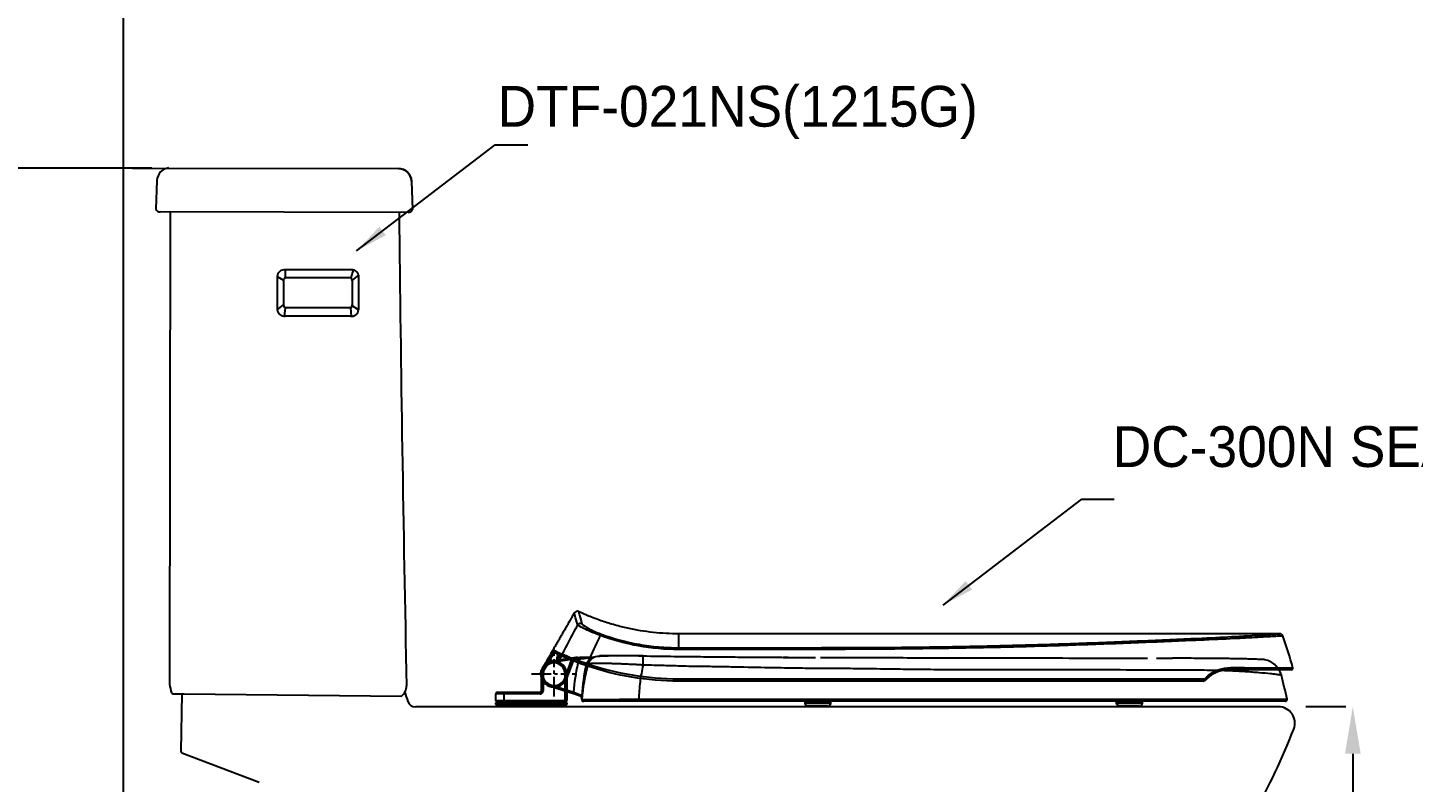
# Model space of a CAD drawing. Extents: x 66724 to 69149, y 58034 to 61465.
# Drawn here: x 67221 to 68071, y 59298 to 59760 of the extents above; entities that cross this region are included whole.
import ezdxf

# ---------------------------------------------------------------- set-up
doc = ezdxf.new("R2010")
doc.units = 0
doc.header["$MEASUREMENT"] = 0
doc.linetypes.add('BORDER', pattern=[18, 5, -2, 5, -2, 2, -2])
doc.layers.get('0').update_dxf_attribs({"linetype": 'CONTINUOUS'})
doc.layers.get('Defpoints').update_dxf_attribs({"linetype": 'CONTINUOUS'})
for name, color, linetype in [('1', 2, 'CONTINUOUS'), ('Dim', 4, 'CONTINUOUS'), ('FAUCET', 4, 'CONTINUOUS'), ('MAIN', 7, 'CONTINUOUS')]:
    doc.layers.add(name, color=color, linetype=linetype)
doc.layers.add('AM_6', color=2, linetype='CONTINUOUS', lineweight=30)
doc.styles.add('h', font='', dxfattribs={"height": 30})
doc.styles.get("Standard").update_dxf_attribs({"font": 'txt.shx', "bigfont": 'ghs.shx'})
doc.styles.get('h').set_extended_font_data('Haansoft Batang')
doc.dimstyles.new('SERIM', dxfattribs={"dimscale": 10, "dimtxt": 3, "dimasz": 2, "dimexe": 1, "dimexo": 1.5, "dimgap": 1, "dimtad": 1, "dimtoh": 1, "dimdec": 0, "dimdsep": 46, "dimtxsty": 'h', "dimcen": -0.3, "dimclrt": 2, "dimadec": 0, "dimazin": 0, "dimtfac": 1, "dimtdec": 0, "dimtmove": 1, "dimatfit": 3, "dimfxl": 0, "dimtolj": 1, "dimtzin": 0, "dimarcsym": 0})
doc.dimstyles.get("Standard").update_dxf_attribs({"dimtxt": 0.18, "dimasz": 0.18, "dimexe": 0.18, "dimexo": 0.0625, "dimgap": 0.09, "dimtad": 0, "dimtih": 1, "dimtoh": 1, "dimdec": 4, "dimzin": 0, "dimdsep": 46, "dimtxsty": 'Standard', "dimcen": 0.09, "dimadec": 0, "dimazin": 0, "dimtfac": 1, "dimtdec": 4, "dimtofl": 0, "dimtmove": 0, "dimatfit": 0, "dimfxl": 0, "dimtolj": 1, "dimtzin": 0, "dimarcsym": 0})

# ---------------------------------------------------------------- blocks, each defined once
blk = doc.blocks.new('*D8')
at = {"layer": 'Defpoints', "color": 0}
for p in [(68039.33, 59344.4), (68033.55, 58964.37), (68039.33, 58964.37)]:
    blk.add_point(p, dxfattribs=at)
at = {"layer": 'Dim', "color": 0, "lineweight": -2}
for p, q in [((68029.33, 59344.4), (68004.75, 59344.4)), ((68033.55, 59315.6), (68033.55, 59178.38)), ((68033.55, 58993.17), (68033.55, 59130.38)), ((68029.33, 58964.37), (68004.75, 58964.37))]:
    blk.add_line(p, q, dxfattribs=at)
at = {"layer": 'Dim', "color": 0}
for points in [[(68028.75, 59315.6), (68038.35, 59315.6), (68033.55, 59344.4)], [(68028.75, 58993.17), (68038.35, 58993.17), (68033.55, 58964.37)]]:
    blk.add_solid(points, dxfattribs=at)
at = {"layer": 'Dim', "color": 0, "insert": (68033.55, 59154.38), "char_height": 28.8, "attachment_point": 5}
blk.add_mtext('\\A1;380', dxfattribs=at)
blk = doc.blocks.new('*D11')
at = {"layer": 'Defpoints', "color": 0}
for p in [(67172.26, 59674.43), (67307.13, 59674.43), (67289.6, 58964.37)]:
    blk.add_point(p, dxfattribs=at)
at = {"layer": 'Dim', "color": 0, "lineweight": -2}
for p, q in [((67297.13, 59674.43), (67143.46, 59674.43)), ((67172.26, 59645.63), (67172.26, 59343.4)), ((67172.26, 58993.17), (67172.26, 59295.4)), ((67279.6, 58964.37), (67143.46, 58964.37))]:
    blk.add_line(p, q, dxfattribs=at)
at = {"layer": 'Dim', "color": 0}
for points in [[(67167.46, 59645.63), (67177.06, 59645.63), (67172.26, 59674.43)], [(67167.46, 58993.17), (67177.06, 58993.17), (67172.26, 58964.37)]]:
    blk.add_solid(points, dxfattribs=at)
at = {"layer": 'Dim', "color": 0, "insert": (67172.26, 59319.4), "char_height": 28.8, "attachment_point": 5}
blk.add_mtext('\\A1;710', dxfattribs=at)

msp = doc.modelspace()

# ---------------------------------------------------------------- linework, layer by layer
for p, q in [((67373.98, 59608), (67377.96, 59605.83)), ((67378.98, 59612.09), (67378.98, 59607.22)), ((67420.6, 59612.1), (67419.1, 59607.22)), ((67423.99, 59608.88), (67420.1, 59605.69)), ((67373.98, 59587.62), (67377.95, 59590.73)), ((67378.47, 59583.67), (67379.1, 59588.83)), ((67419.61, 59583.65), (67419.1, 59588.83)), ((67423.99, 59587.54), (67420.1, 59590.03))]:
    msp.add_line(p, q)
for centre, radius, start, end in [((67379.39, 59605.82), 1.43, 101.78582, 186.20456), ((67418.17, 59605.52), 1.94, 354.95476, 61.29037), ((67380.1, 59590.73), 2.16, 172.07357, 242.28315), ((67418.54, 59590.31), 1.58, 290.63274, 10.2856)]:
    msp.add_arc(centre, radius, start, end)
at = {"layer": '1', "color": 7}
for p, q in [((67542.63, 59372.48), (67557.06, 59374.68)), ((67548.3, 59375.6), (67545.79, 59371.25)), ((67547.1, 59375.51), (67547.22, 59375.72)), ((67559.58, 59374.62), (67559.56, 59373.62)), ((67536.11, 59366.17), (67540.53, 59373.82)), ((67536.98, 59365.67), (67536.11, 59366.17)), ((67541.4, 59373.32), (67536.98, 59365.67)), ((67541.4, 59373.32), (67540.53, 59373.82)), ((67542.63, 59372.48), (67542.78, 59371.49)), ((67557.12, 59373.68), (67542.78, 59371.49)), ((67550.57, 59362.03), (67554.53, 59372.93)), ((67555.46, 59372.55), (67551.5, 59361.69)), ((67535.71, 59364.78), (67536.71, 59364.74)), ((67536.1, 59354.22), (67536.1, 59364.47)), ((67536.1, 59364.47), (67537.1, 59364.47)), ((67537.1, 59364.47), (67537.1, 59354.22)), ((67541.42, 59356.74), (67541.72, 59357.7)), ((67541.72, 59357.7), (67555.97, 59353.22)), ((67551.5, 59361.69), (67550.57, 59362.03)), ((67551.6, 59364.47), (67550.6, 59364.47)), ((67550.6, 59348.22), (67550.6, 59364.47)), ((67551.6, 59364.47), (67551.6, 59348.22)), ((67508.1, 59348.22), (67508.1, 59352.22)), ((67513.1, 59352.22), (67508.1, 59352.22)), ((67509.1, 59353.22), (67513.1, 59353.22)), ((67513.1, 59353.22), (67513.1, 59352.22)), ((67513.1, 59353.22), (67535.1, 59353.22)), ((67535.1, 59352.22), (67513.1, 59352.22)), ((67513.1, 59352.22), (67513.1, 59348.22)), ((67535.1, 59353.22), (67535.1, 59352.22)), ((67536.1, 59354.22), (67537.1, 59354.22)), ((67555.67, 59352.26), (67541.42, 59356.74)), ((67555.67, 59352.26), (67555.97, 59353.22)), ((67508.1, 59348.22), (67513.1, 59348.22)), ((67508.1, 59345.92), (67508.1, 59346.72)), ((67508.1, 59346.72), (67513.1, 59346.72)), ((67508.1, 59345.92), (67513.1, 59345.92)), ((67508.6, 59347.22), (67513.1, 59347.22)), ((67508.6, 59345.42), (67513.1, 59345.42)), ((67513.1, 59348.22), (67550.6, 59348.22)), ((67513.1, 59347.22), (67513.1, 59348.22)), ((67513.1, 59347.22), (67550.6, 59347.22)), ((67513.1, 59347.22), (67513.1, 59346.72)), ((67513.1, 59345.92), (67513.1, 59346.72)), ((67550.6, 59346.72), (67513.1, 59346.72)), ((67513.1, 59345.42), (67513.1, 59345.92)), ((67513.1, 59345.92), (67550.6, 59345.92)), ((67551.1, 59345.42), (67513.1, 59345.42)), ((67531.35, 59345.42), (67530.85, 59345.42)), ((67550.6, 59348.22), (67551.6, 59348.22)), ((67550.6, 59347.22), (67550.6, 59348.22)), ((67550.6, 59347.22), (67550.6, 59346.72)), ((67550.6, 59347.22), (67551.1, 59347.22)), ((67550.6, 59345.92), (67550.6, 59346.72)), ((67551.6, 59346.72), (67550.6, 59346.72)), ((67550.6, 59345.42), (67550.6, 59345.92)), ((67550.6, 59345.92), (67551.6, 59345.92)), ((67551.6, 59346.72), (67551.6, 59345.92)), ((67595.77, 59348.93), (67595.77, 59347.73))]:
    msp.add_line(p, q, dxfattribs=at)
at = {"layer": '1', "color": 1, "linetype": 'BORDER'}
for p, q in [((67543.85, 59350.61), (67543.85, 59378.34)), ((67543.85, 59350.61), (67543.85, 59378.34)), ((67543.85, 59350.61), (67543.85, 59378.34)), ((67529.99, 59364.47), (67557.72, 59364.47)), ((67529.99, 59364.47), (67557.72, 59364.47)), ((67529.99, 59364.47), (67557.72, 59364.47))]:
    msp.add_line(p, q, dxfattribs=at)
at = {"layer": '1', "color": 7}
for centre, radius, start, end in [((67557.97, 59400.86), 2, 65.00848, 149.99122), ((67988.79, 59387.08), 2, 19.48305, 90.00007), ((67543.85, 59364.47), 8.1, 98.66682, 252.54816), ((67543.85, 59364.47), 7.75, 0, 180), ((67543.85, 59364.47), 7.1, 98.66682, 252.54816), ((67543.85, 59364.47), 6.75, 0, 180), ((67620.21, 59534.53), 179.44, 243.94749, 245.49801), ((67995.82, 59368), 1, 270, 15.33094), ((67543.85, 59364.47), 8.14, 177.86097, 340), ((67543.85, 59364.47), 7.14, 177.86097, 340), ((67509.1, 59352.22), 1, 90, 180), ((67535.1, 59354.22), 1, 270, 0), ((67535.1, 59354.22), 2, 270, 0), ((67509.1, 59348.22), 1, 180, 270), ((67508.6, 59346.72), 0.5, 90, 180), ((67508.6, 59345.92), 0.5, 180, 270), ((67550.6, 59348.22), 1, 270, 0), ((67551.1, 59346.72), 0.5, 0, 90), ((67551.1, 59345.92), 0.5, 270, 0), ((67561.77, 59348.73), 1, 179.40839, 270), ((67992.24, 59348.73), 1, 270, 12.43331)]:
    msp.add_arc(centre, radius, start, end, dxfattribs=at)
for points, degree in [([(67556.24, 59401.86), (67546.26, 59384.58), (67536.28, 59367.3)], 2), ([(67558.28, 59394.38), (67556.92, 59399.36), (67556.24, 59401.84), (67556.24, 59401.84)], 3), ([(67558.81, 59402.66), (67558.81, 59402.66), (67559.48, 59400.17), (67560.82, 59395.2)], 3), ([(67548.83, 59376.57), (67551.71, 59381.95), (67554.5, 59387.2), (67557.2, 59392.33)], 3), ([(67557.2, 59392.33), (67557.56, 59393.01), (67557.92, 59393.7), (67558.28, 59394.38)], 3), ([(67570.73, 59385.03), (67568.53, 59380.4), (67566.27, 59375.67), (67563.97, 59370.88)], 3), ([(67572.15, 59388.01), (67571.68, 59387.02), (67571.2, 59386.03), (67570.73, 59385.03)], 3), ([(67988.79, 59389.08), (67804.5, 59389.08), (67620.21, 59389.08)], 2), ([(67620.21, 59380.5), (67620.21, 59386.22), (67620.21, 59389.08), (67620.21, 59389.08)], 3), ([(67996.78, 59368.27), (67994.98, 59374.83), (67992.95, 59381.34), (67990.68, 59387.75)], 3), ([(67543.58, 59378.9), (67543.62, 59378.95), (67543.64, 59378.98), (67543.65, 59378.98)], 3), ([(67543.65, 59378.98), (67544.43, 59378.6), (67546.14, 59377.77), (67548.83, 59376.57)], 3), ([(67549.29, 59375.16), (67546.58, 59376.36), (67544.86, 59377.2), (67544.08, 59377.58)], 3), ([(67545.91, 59375.33), (67546.35, 59376.01), (67546.6, 59376.38), (67546.63, 59376.37)], 3), ([(67546.63, 59376.37), (67546.83, 59376.27), (67547.1, 59376.15), (67547.42, 59376)], 3), ([(67568.16, 59374.61), (67567.55, 59374.31), (67566.94, 59374.01)], 2), ([(67620.22, 59379.44), (67620.22, 59380.03), (67620.22, 59380.44), (67620.21, 59380.5)], 3), ([(67684.38, 59374.57), (67685.38, 59374.57), (67686.38, 59374.57), (67687.37, 59374.56)], 3), ([(67687.37, 59374.56), (67686.38, 59374.57), (67685.38, 59374.57), (67684.38, 59374.57)], 3), ([(67713.52, 59380.58), (67736.68, 59380.6), (67759.8, 59380.79), (67782.66, 59381.13)], 3), ([(67782.93, 59380.1), (67760, 59379.76), (67736.75, 59379.56), (67713.53, 59379.53)], 3), ([(67535.71, 59364.78), (67535.75, 59365.72), (67535.98, 59366.57), (67535.98, 59366.57)], 3), ([(67551.84, 59374.05), (67551.85, 59374.04), (67551.86, 59374.04), (67551.87, 59374.03)], 3), ([(67551.87, 59374.03), (67551.98, 59373.99), (67552.29, 59373.85), (67552.79, 59373.64)], 3), ([(67555.97, 59353.22), (67556.35, 59359.23), (67557.23, 59365.2), (67558.6, 59371.06)], 3), ([(67559.56, 59373.62), (67558.74, 59373.64), (67557.93, 59373.66), (67557.12, 59373.68)], 3), ([(67558.6, 59371.06), (67558.81, 59371.96), (67559.13, 59372.81), (67559.56, 59373.62)], 3), ([(67563.47, 59369.92), (67562.05, 59363.84), (67561.18, 59357.64), (67560.88, 59351.41)], 3), ([(67561.02, 59348.8), (67561.54, 59356.17), (67562.83, 59363.43), (67564.85, 59370.47)], 3), ([(67563.74, 59369.48), (67563.87, 59369.44), (67564, 59369.39), (67564.13, 59369.35)], 3), ([(67707.12, 59374.56), (67709.57, 59374.56), (67712.02, 59374.55), (67714.46, 59374.54)], 3), ([(67914.84, 59374.1), (67916.63, 59374.09), (67918.41, 59374.09), (67920.18, 59374.09)], 3), ([(67920.18, 59374.09), (67921.16, 59374.08), (67922.13, 59374.08), (67923.08, 59374.08)], 3), ([(67926.25, 59366.77), (67924.39, 59366.78), (67922.51, 59366.79), (67920.62, 59366.79)], 3), ([(67938.87, 59366.72), (67934.77, 59366.74), (67930.56, 59366.76), (67926.25, 59366.77)], 3), ([(67945.16, 59363.63), (67949.08, 59366.8), (67953.76, 59368.34), (67958.47, 59368.33)], 3), ([(67987.1, 59368.74), (67986.6, 59369.34), (67986.02, 59369.91), (67985.4, 59370.42)], 3), ([(67989.73, 59363.68), (67989.38, 59365.02), (67988.79, 59366.38), (67987.93, 59367.64)], 3), ([(67715.37, 59361.46), (67738.9, 59361.47), (67762.42, 59361.47), (67785.66, 59361.47)], 3), ([(67785.52, 59360.09), (67762.32, 59360.09), (67738.86, 59360.09), (67715.37, 59360.09)], 3), ([(67945.17, 59362.54), (67944.49, 59361.98), (67943.83, 59361.38), (67943.21, 59360.72)], 3), ([(67944.98, 59362.38), (67945.06, 59362.44), (67945.13, 59362.51), (67945.2, 59362.57)], 3), ([(67993.22, 59348.95), (67992.13, 59353.88), (67991.02, 59358.8), (67989.73, 59363.68)], 3), ([(67560.12, 59350.87), (67558.99, 59351.22), (67557.35, 59351.74), (67555.67, 59352.26)], 3), ([(67555.97, 59353.22), (67557.37, 59352.71), (67558.74, 59352.2), (67559.66, 59351.86)], 3), ([(67560.82, 59349.88), (67560.83, 59350.32), (67560.53, 59350.74), (67560.12, 59350.87)], 3), ([(67560.26, 59350.82), (67560.53, 59350.67), (67560.69, 59350.38)], 2), ([(67560.75, 59350.21), (67560.73, 59350.3), (67560.69, 59350.38), (67560.64, 59350.45)], 3), ([(67560.8, 59349.89), (67560.8, 59350.06), (67560.76, 59350.23), (67560.69, 59350.38)], 3), ([(67560.77, 59348.74), (67560.77, 59349.01), (67560.78, 59349.29), (67560.78, 59349.56)], 3), ([(67560.84, 59351.03), (67560.81, 59350.27), (67560.79, 59349.51), (67560.79, 59348.75)], 3), ([(67560.8, 59349.89), (67560.8, 59349.89), (67560.8, 59349.9), (67560.8, 59349.89)], 3), ([(67560.85, 59350.64), (67560.84, 59350.39), (67560.83, 59350.13), (67560.82, 59349.88)], 3), ([(67560.82, 59349.88), (67560.82, 59349.88), (67560.82, 59349.88), (67560.82, 59349.88)], 3), ([(67560.88, 59351.41), (67560.87, 59351.15), (67560.86, 59350.9), (67560.85, 59350.64)], 3), ([(67697.75, 59346.66), (67697.75, 59346.99), (67697.75, 59347.33), (67697.75, 59347.66)], 3), ([(67713.56, 59346.66), (67713.56, 59347.16), (67713.56, 59347.66)], 2), ([(67716.26, 59348.93), (67739.51, 59348.93), (67762.75, 59348.93), (67785.71, 59348.94)], 3), ([(67785.55, 59347.73), (67762.64, 59347.73), (67739.46, 59347.73), (67716.26, 59347.73)], 3), ([(67888.73, 59346.66), (67888.73, 59346.99), (67888.73, 59347.33), (67888.73, 59347.66)], 3), ([(67904.54, 59346.66), (67904.54, 59347.16), (67904.54, 59347.66)], 2)]:
    msp.add_open_spline(points, degree=degree, dxfattribs=at)
for points, knots in [([(67620.21, 59389.08), (67617.62, 59389.08), (67612.43, 59389.22), (67604.62, 59389.85), (67596.78, 59390.91), (67588.95, 59392.41), (67581.16, 59394.35), (67573.46, 59396.72), (67565.99, 59399.49), (67561.15, 59401.59), (67558.82, 59402.69)], [0, 0, 0, 0, 0.122297, 0.245928, 0.370731, 0.496537, 0.623166, 0.750433, 0.878145, 1, 1, 1, 1]), ([(67572.15, 59388.01), (67567.97, 59389.55), (67564.42, 59391.13), (67559.73, 59393.42), (67558.5, 59394.15), (67558.28, 59394.38)], [0, 0, 0, 0, 0.5, 0.5, 1, 1, 1, 1]), ([(67560.82, 59395.2), (67560.93, 59394.82), (67561.89, 59394.04), (67565.86, 59391.77), (67568.99, 59390.27), (67572.79, 59388.88)], [0, 0, 0, 0, 0.5, 0.5, 1, 1, 1, 1]), ([(67620.22, 59379.44), (67611.92, 59379.43), (67603.65, 59380.18), (67587.61, 59383.06), (67579.78, 59385.2), (67572.15, 59388.01)], [0, 0, 0, 0, 0.5, 0.5, 1, 1, 1, 1]), ([(67572.79, 59388.88), (67580.33, 59386.13), (67588.05, 59384.04), (67599.92, 59381.93), (67603.92, 59381.4), (67612.02, 59380.68), (67616.18, 59380.5), (67620.21, 59380.5)], [0, 0, 0, 0, 0.5, 0.5, 0.75, 0.75, 1, 1, 1, 1]), ([(67782.66, 59381.13), (67797, 59381.35), (67811.1, 59381.64), (67838.81, 59382.37), (67852.37, 59382.8), (67878.62, 59383.74), (67891.37, 59384.25), (67915.67, 59385.28), (67927.27, 59385.79), (67938.32, 59386.29)], [0, 0, 0, 0, 0.25, 0.25, 0.5, 0.5, 0.75, 0.75, 1, 1, 1, 1]), ([(67939.48, 59385.13), (67933.95, 59384.9), (67928.22, 59384.65), (67916.54, 59384.16), (67910.57, 59383.91), (67892.23, 59383.17), (67879.41, 59382.67), (67853.01, 59381.76), (67839.38, 59381.33), (67811.52, 59380.61), (67797.35, 59380.31), (67782.93, 59380.1)], [0, 0, 0, 0, 0.125, 0.125, 0.25, 0.25, 0.5, 0.5, 0.75, 0.75, 1, 1, 1, 1]), ([(67938.32, 59386.29), (67946.12, 59386.64), (67953.1, 59386.99), (67962.38, 59387.49), (67965.28, 59387.65), (67970.64, 59387.96), (67973.1, 59388.1), (67979.67, 59388.5), (67983.03, 59388.71), (67986.47, 59388.93), (67987.34, 59388.99), (67988.5, 59389.07), (67988.79, 59389.08), (67988.79, 59389.08)], [0, 0, 0, 0, 0.25, 0.25, 0.375, 0.375, 0.5, 0.5, 0.75, 0.75, 0.875, 0.875, 1, 1, 1, 1]), ([(67990.68, 59387.75), (67990.68, 59387.75), (67990.38, 59387.73), (67989.2, 59387.66), (67988.32, 59387.61), (67984.83, 59387.41), (67981.42, 59387.21), (67974.75, 59386.85), (67972.26, 59386.71), (67966.81, 59386.42), (67963.88, 59386.27), (67954.46, 59385.8), (67947.35, 59385.47), (67939.48, 59385.13)], [0, 0, 0, 0, 0.125, 0.125, 0.25, 0.25, 0.5, 0.5, 0.625, 0.625, 0.75, 0.75, 1, 1, 1, 1]), ([(67540.53, 59373.82), (67541.33, 59375.2), (67542.11, 59376.54), (67543.13, 59378.22), (67543.44, 59378.71), (67543.58, 59378.9)], [0, 0, 0, 0, 0.56676, 0.56676, 1, 1, 1, 1]), ([(67544.08, 59377.58), (67544.05, 59377.59), (67543.74, 59377.14), (67542.75, 59375.57), (67542.08, 59374.46), (67541.4, 59373.32)], [0, 0, 0, 0, 0.5, 0.5, 1, 1, 1, 1]), ([(67545.79, 59371.25), (67545.72, 59372.01), (67545.64, 59372.77), (67545.6, 59374.21), (67545.63, 59374.89), (67545.91, 59375.33)], [0, 0, 0, 0, 0.5, 0.5, 1, 1, 1, 1]), ([(67547.1, 59375.51), (67546.98, 59375.31), (67546.88, 59375.09), (67546.63, 59374.46), (67546.5, 59374.04), (67546.2, 59372.99), (67546.05, 59372.35), (67545.86, 59371.56), (67545.83, 59371.41), (67545.79, 59371.26), (67545.79, 59371.25), (67545.79, 59371.25)], [0, 0, 0, 0, 0.173372, 0.173372, 0.471385, 0.471385, 0.89831, 0.89831, 0.996626, 0.996626, 1, 1, 1, 1]), ([(67547.16, 59375.62), (67547.21, 59375.69), (67547.3, 59375.83), (67547.37, 59375.96), (67547.41, 59376.02)], [0, 0, 0, 0, 0.469631, 1, 1, 1, 1]), ([(67548.83, 59376.57), (67549.17, 59376.51), (67550.69, 59375.9), (67555.97, 59373.8), (67559.77, 59372.34), (67563.97, 59370.88)], [0, 0, 0, 0, 0.5, 0.5, 1, 1, 1, 1]), ([(67563.64, 59369.52), (67559.62, 59370.89), (67556, 59372.31), (67550.99, 59374.39), (67549.57, 59375.03), (67549.29, 59375.16)], [0, 0, 0, 0, 0.5, 0.5, 1, 1, 1, 1]), ([(67557.12, 59373.68), (67557.12, 59373.68), (67557.12, 59373.69), (67557.12, 59373.76), (67557.11, 59373.83), (67557.1, 59374.01), (67557.09, 59374.12), (67557.08, 59374.31), (67557.08, 59374.39), (67557.07, 59374.53), (67557.06, 59374.59), (67557.06, 59374.66), (67557.06, 59374.68), (67557.06, 59374.68)], [0, 0, 0, 0, 0.009719, 0.009719, 0.142864, 0.142864, 0.357904, 0.357904, 0.572168, 0.572168, 0.786073, 0.786073, 1, 1, 1, 1]), ([(67557.06, 59374.68), (67557.72, 59374.66), (67558.39, 59374.65), (67559.23, 59374.63), (67559.4, 59374.63), (67559.58, 59374.62)], [0, 0, 0, 0, 0.793321, 0.793321, 1, 1, 1, 1]), ([(67567.98, 59374.48), (67567.76, 59374.48), (67567.53, 59374.48), (67566.6, 59374.49), (67565.86, 59374.5), (67563.46, 59374.54), (67561.58, 59374.58), (67559.58, 59374.62)], [0, 0, 0, 0, 0.098353, 0.098353, 0.398902, 0.398902, 1, 1, 1, 1]), ([(67559.58, 59374.62), (67561.58, 59374.58), (67563.46, 59374.54), (67565.86, 59374.5), (67566.6, 59374.49), (67567.53, 59374.48), (67567.76, 59374.48), (67567.98, 59374.48)], [0, 0, 0, 0, 0.601098, 0.601098, 0.901647, 0.901647, 1, 1, 1, 1]), ([(67598.53, 59375.42), (67596.51, 59375.45), (67592.63, 59375.5), (67587.01, 59375.53), (67581.95, 59375.53), (67577.56, 59375.49), (67573.94, 59375.39), (67571.14, 59375.23), (67569.18, 59374.99), (67568.41, 59374.75), (67568.16, 59374.61)], [0, 0, 0, 0, 0.134719, 0.265473, 0.393784, 0.518942, 0.64233, 0.763138, 0.882596, 1, 1, 1, 1]), ([(67598.53, 59375.5), (67597.66, 59375.52), (67595.94, 59375.54), (67593.39, 59375.57), (67590.89, 59375.59), (67587.65, 59375.62), (67583.8, 59375.64), (67579.73, 59375.65), (67576.32, 59375.64), (67573.78, 59375.61), (67572.08, 59375.56), (67571.79, 59375.51), (67571.65, 59375.49)], [0, 0, 0, 0, 0.063084, 0.125388, 0.187282, 0.249145, 0.373717, 0.498081, 0.622847, 0.748204, 0.873956, 1, 1, 1, 1]), ([(67598.53, 59375.5), (67601.5, 59375.46), (67607.06, 59375.39), (67615.5, 59375.28), (67623.63, 59375.18), (67629.19, 59375.12), (67631.85, 59375.09)], [0, 0, 0, 0, 0.267477, 0.500007, 0.760064, 1, 1, 1, 1]), ([(67620.21, 59380.5), (67635.77, 59380.52), (67651.32, 59380.53), (67682.42, 59380.55), (67697.97, 59380.57), (67713.52, 59380.58)], [0, 0, 0, 0, 0.5, 0.5, 1, 1, 1, 1]), ([(67713.53, 59379.53), (67697.98, 59379.51), (67682.42, 59379.5), (67651.32, 59379.47), (67635.77, 59379.46), (67620.22, 59379.44)], [0, 0, 0, 0, 0.5, 0.5, 1, 1, 1, 1]), ([(67631.85, 59375.09), (67636.63, 59375.04), (67645.99, 59374.94), (67659.76, 59374.82), (67675.64, 59374.7), (67690.37, 59374.62), (67700.69, 59374.58), (67704.13, 59374.57)], [0, 0, 0, 0, 0.198329, 0.388612, 0.571475, 0.857209, 1, 1, 1, 1]), ([(67535.71, 59364.78), (67535.73, 59365.11), (67535.8, 59365.45), (67535.92, 59365.76), (67535.97, 59365.9), (67536.04, 59366.04), (67536.11, 59366.17)], [0, 0, 0, 0, 0.695533, 0.695533, 0.695533, 1, 1, 1, 1]), ([(67536.29, 59367.3), (67536.25, 59367.24), (67536.18, 59367.11), (67536.09, 59366.91), (67536.04, 59366.77), (67536.02, 59366.7), (67536.02, 59366.7)], [0, 0, 0, 0, 0.288268, 0.680678, 0.983774, 1, 1, 1, 1]), ([(67536.28, 59367.3), (67536.28, 59367.3), (67536.28, 59367.3), (67536.28, 59367.3), (67536.27, 59367.25), (67536.23, 59367.1), (67536.22, 59367.01), (67536.16, 59366.71), (67536.12, 59366.45), (67536.11, 59366.17)], [0, 0, 0, 0, 0.000399, 0.000399, 0.298262, 0.298262, 0.528278, 0.528278, 1, 1, 1, 1]), ([(67563.47, 59369.92), (67563.46, 59369.92), (67562.93, 59370.05), (67561.13, 59370.47), (67559.87, 59370.76), (67558.6, 59371.06)], [0, 0, 0, 0, 0.5, 0.5, 1, 1, 1, 1]), ([(67567.72, 59374.42), (67567.51, 59374.4), (67567.3, 59374.39), (67566.34, 59374.3), (67565.58, 59374.21), (67563.2, 59373.91), (67561.44, 59373.72), (67559.56, 59373.62)], [0, 0, 0, 0, 0.085207, 0.085207, 0.390138, 0.390138, 1, 1, 1, 1]), ([(67567.01, 59374.04), (67566.5, 59373.83), (67566.03, 59373.56), (67564.53, 59372.4), (67563.78, 59371.23), (67563.47, 59369.92)], [0, 0, 0, 0, 0.28878, 0.28878, 1, 1, 1, 1]), ([(67564.24, 59370.25), (67564.12, 59370.16), (67563.88, 59369.98), (67563.63, 59369.89), (67563.53, 59369.91), (67563.47, 59369.92)], [0, 0, 0, 0, 0.316728, 0.650001, 1, 1, 1, 1]), ([(67620.21, 59360.09), (67610.47, 59360.09), (67600.89, 59360.9), (67582.04, 59364.05), (67572.76, 59366.39), (67563.64, 59369.52)], [0, 0, 0, 0, 0.5, 0.5, 1, 1, 1, 1]), ([(67563.97, 59370.88), (67573.03, 59367.75), (67582.25, 59365.41), (67601, 59362.27), (67610.53, 59361.46), (67620.21, 59361.46)], [0, 0, 0, 0, 0.5, 0.5, 1, 1, 1, 1]), ([(67564.85, 59370.47), (67564.79, 59370.43), (67564.67, 59370.36), (67564.51, 59370.35), (67564.37, 59370.33), (67564.27, 59370.27), (67564.24, 59370.25)], [0, 0, 0, 0, 0.221728, 0.500088, 0.828974, 1, 1, 1, 1]), ([(67598.43, 59369.9), (67597.42, 59369.96), (67595.37, 59370.08), (67592.31, 59370.24), (67589.23, 59370.39), (67586.18, 59370.52), (67583.18, 59370.64), (67580.28, 59370.74), (67577.52, 59370.82), (67574.92, 59370.88), (67572.54, 59370.91), (67570.4, 59370.92), (67568.56, 59370.9), (67567.05, 59370.84), (67565.9, 59370.76), (67565.11, 59370.64), (67564.94, 59370.52), (67564.85, 59370.47)], [0, 0, 0, 0, 0.058397, 0.118023, 0.178854, 0.240872, 0.304064, 0.368425, 0.43395, 0.500641, 0.568499, 0.637528, 0.707727, 0.779091, 0.851609, 0.925256, 1, 1, 1, 1]), ([(67598.43, 59369.9), (67597.61, 59366.5), (67596.97, 59363.05), (67596.08, 59356.03), (67595.8, 59352.48), (67595.77, 59348.93)], [0, 0, 0, 0, 0.5, 0.5, 1, 1, 1, 1]), ([(67631.77, 59369.04), (67629.42, 59369.08), (67623.86, 59369.17), (67615.03, 59369.46), (67606.26, 59369.74), (67600.71, 59369.85), (67598.43, 59369.9)], [0, 0, 0, 0, 0.211098, 0.500018, 0.794863, 1, 1, 1, 1]), ([(67714.45, 59367.78), (67710.61, 59367.8), (67702.18, 59367.84), (67688.4, 59368.03), (67671.57, 59368.34), (67655.88, 59368.66), (67642.1, 59368.91), (67635.21, 59369), (67631.77, 59369.04)], [0, 0, 0, 0, 0.139089, 0.305769, 0.500007, 0.750024, 0.875, 1, 1, 1, 1]), ([(67783.31, 59367.06), (67780.38, 59367.07), (67773.65, 59367.1), (67762.2, 59367.23), (67747.01, 59367.45), (67730.79, 59367.7), (67719.27, 59367.76), (67714.45, 59367.78)], [0, 0, 0, 0, 0.128527, 0.295249, 0.500166, 0.790438, 1, 1, 1, 1]), ([(67714.46, 59374.54), (67717.29, 59374.54), (67722.93, 59374.53), (67734.2, 59374.5), (67749.1, 59374.47), (67765.91, 59374.43), (67777.06, 59374.41), (67781.8, 59374.4)], [0, 0, 0, 0, 0.125142, 0.250178, 0.500113, 0.787261, 1, 1, 1, 1]), ([(67781.8, 59374.4), (67793.08, 59374.38), (67804.21, 59374.36), (67826.18, 59374.31), (67837.02, 59374.29), (67868.73, 59374.21), (67888.98, 59374.16), (67907.68, 59374.11)], [0, 0, 0, 0, 0.25, 0.25, 0.5, 0.5, 1, 1, 1, 1]), ([(67913.22, 59366.82), (67903.55, 59366.85), (67893.52, 59366.89), (67872.8, 59366.95), (67862.12, 59366.98), (67829.39, 59367.05), (67806.53, 59367.07), (67783.3, 59367.06)], [0, 0, 0, 0, 0.25, 0.25, 0.5, 0.5, 1, 1, 1, 1]), ([(67913.18, 59374.11), (67913.18, 59374.11), (67913.18, 59374.11), (67914.12, 59374.11), (67915.05, 59374.11), (67916.71, 59374.1), (67917.44, 59374.1), (67918.89, 59374.1), (67919.62, 59374.1), (67920.34, 59374.1), (67920.34, 59374.1), (67920.34, 59374.1)], [0, 0, 0, 0, 0.000007, 0.000007, 0.389045, 0.389045, 0.694529, 0.694529, 0.999993, 0.999993, 1, 1, 1, 1]), ([(67920.62, 59366.79), (67919.87, 59366.8), (67919.12, 59366.8), (67917.62, 59366.8), (67916.87, 59366.81), (67915.16, 59366.81), (67914.19, 59366.82), (67913.22, 59366.82)], [0, 0, 0, 0, 0.305481, 0.305481, 0.610959, 0.610959, 1, 1, 1, 1]), ([(67932.67, 59374.05), (67931.55, 59374.05), (67929.36, 59374.06), (67926.18, 59374.07), (67924.11, 59374.08), (67923.1, 59374.08), (67923.07, 59374.08)], [0, 0, 0, 0, 0.358128, 0.690293, 0.991787, 1, 1, 1, 1]), ([(67978.43, 59373.3), (67978.37, 59373.31), (67978.17, 59373.32), (67977.56, 59373.35), (67976.39, 59373.39), (67974.65, 59373.46), (67972.31, 59373.53), (67969.43, 59373.61), (67966.06, 59373.69), (67962.18, 59373.77), (67957.69, 59373.84), (67952.51, 59373.91), (67946.59, 59373.97), (67939.96, 59374.02), (67935.12, 59374.04), (67932.6, 59374.05)], [0, 0, 0, 0, 0.040411, 0.108997, 0.185067, 0.265611, 0.347355, 0.427603, 0.50478, 0.581636, 0.660818, 0.74252, 0.826769, 0.912996, 1, 1, 1, 1]), ([(67989.73, 59363.68), (67989.71, 59363.69), (67989.66, 59363.7), (67989.26, 59363.76), (67988.59, 59363.85), (67987.61, 59363.98), (67985.93, 59364.2), (67982.61, 59364.61), (67976.58, 59365.21), (67968.6, 59365.8), (67960.6, 59366.25), (67953.34, 59366.51), (67946.24, 59366.68), (67941.27, 59366.71), (67938.87, 59366.72)], [0, 0, 0, 0, 0.047211, 0.095927, 0.146139, 0.197831, 0.250979, 0.350908, 0.50117, 0.646345, 0.750258, 0.8387, 0.921965, 1, 1, 1, 1]), ([(67957.77, 59367), (67955.54, 59367), (67953.32, 59366.63), (67949.08, 59365.16), (67947.06, 59364.06), (67945.17, 59362.54)], [0, 0, 0, 0, 0.5, 0.5, 1, 1, 1, 1]), ([(67995.82, 59367), (67995.82, 59367), (67994.96, 59367), (67991.66, 59367), (67989.2, 59367), (67982.67, 59367), (67978.63, 59367), (67969.23, 59367), (67963.85, 59367), (67957.77, 59367)], [0, 0, 0, 0, 0.25, 0.25, 0.5, 0.5, 0.75, 0.75, 1, 1, 1, 1]), ([(67958.47, 59368.33), (67964.59, 59368.32), (67970.01, 59368.32), (67979.47, 59368.3), (67983.55, 59368.29), (67990.12, 59368.28), (67992.59, 59368.28), (67995.92, 59368.27), (67996.78, 59368.27), (67996.78, 59368.27)], [0, 0, 0, 0, 0.25, 0.25, 0.5, 0.5, 0.75, 0.75, 1, 1, 1, 1]), ([(67983.15, 59371.9), (67982.02, 59372.49), (67980.8, 59372.9), (67979.14, 59373.22), (67978.7, 59373.28), (67978.26, 59373.32)], [0, 0, 0, 0, 0.731546, 0.731546, 1, 1, 1, 1]), ([(67988.21, 59367.2), (67988.17, 59367.28), (67988, 59367.56), (67987.69, 59367.99), (67987.22, 59368.56), (67986.67, 59369.13), (67986.17, 59369.6), (67985.74, 59369.98), (67985.53, 59370.16), (67985.35, 59370.31), (67985.23, 59370.41), (67985.1, 59370.52), (67984.93, 59370.66), (67984.65, 59370.88), (67984.33, 59371.13), (67983.93, 59371.43), (67983.56, 59371.68), (67983.3, 59371.82), (67983.2, 59371.87)], [0, 0, 0, 0, 0.03113, 0.11787, 0.242645, 0.360953, 0.455417, 0.482106, 0.503951, 0.513552, 0.522771, 0.532182, 0.542417, 0.567486, 0.622482, 0.704248, 0.86265, 1, 1, 1, 1]), ([(67986, 59369.88), (67985.92, 59369.96), (67985.72, 59370.15), (67985.51, 59370.33), (67985.38, 59370.43), (67985.35, 59370.46)], [0, 0, 0, 0, 0.23732, 0.756244, 1, 1, 1, 1]), ([(67536.98, 59365.67), (67536.93, 59365.58), (67536.89, 59365.49), (67536.77, 59365.19), (67536.72, 59364.96), (67536.71, 59364.74)], [0, 0, 0, 0, 0.304457, 0.304457, 1, 1, 1, 1]), ([(67620.21, 59361.46), (67620.88, 59361.46), (67621.54, 59361.46), (67624.88, 59361.46), (67627.54, 59361.46), (67640.88, 59361.46), (67651.54, 59361.46), (67679.93, 59361.46), (67697.65, 59361.46), (67715.37, 59361.46)], [0, 0, 0, 0, 0.021016, 0.021016, 0.105081, 0.105081, 0.441341, 0.441341, 1, 1, 1, 1]), ([(67715.37, 59360.09), (67699.51, 59360.09), (67683.65, 59360.09), (67651.93, 59360.09), (67636.07, 59360.09), (67620.21, 59360.09)], [0, 0, 0, 0, 0.5, 0.5, 1, 1, 1, 1]), ([(67941.76, 59360.09), (67930.64, 59360.09), (67918.96, 59360.09), (67894.49, 59360.09), (67881.67, 59360.09), (67855.34, 59360.09), (67841.74, 59360.09), (67813.97, 59360.09), (67799.86, 59360.09), (67785.52, 59360.09)], [0, 0, 0, 0, 0.25, 0.25, 0.5, 0.5, 0.75, 0.75, 1, 1, 1, 1]), ([(67785.66, 59361.47), (67814.31, 59361.47), (67842.44, 59361.46), (67895.21, 59361.44), (67920.09, 59361.42), (67942.37, 59361.4)], [0, 0, 0, 0, 0.5, 0.5, 1, 1, 1, 1]), ([(67943.21, 59360.72), (67943.04, 59360.54), (67942.84, 59360.39), (67942.56, 59360.26), (67942.51, 59360.24), (67942.24, 59360.13), (67942, 59360.09), (67941.76, 59360.09)], [0, 0, 0, 0, 0.457714, 0.457714, 0.562429, 0.562429, 1, 1, 1, 1]), ([(67942.37, 59361.4), (67942.49, 59361.4), (67942.61, 59361.43), (67942.86, 59361.52), (67942.99, 59361.61), (67943.1, 59361.72)], [0, 0, 0, 0, 0.43383, 0.43383, 1, 1, 1, 1]), ([(67943.1, 59361.72), (67943.75, 59362.41), (67944.44, 59363.05), (67945.16, 59363.63), (67945.16, 59363.63), (67945.16, 59363.63)], [0, 0, 0, 0, 0.999984, 0.999984, 1, 1, 1, 1]), ([(67559.66, 59351.86), (67559.63, 59351.64), (67559.65, 59351.41), (67559.82, 59351.05), (67559.95, 59350.92), (67560.12, 59350.87)], [0, 0, 0, 0, 0.5, 0.5, 1, 1, 1, 1]), ([(67559.66, 59351.86), (67559.85, 59351.79), (67560.23, 59351.65), (67560.6, 59351.52), (67560.84, 59351.43), (67560.87, 59351.42), (67560.88, 59351.41)], [0, 0, 0, 0, 0.263787, 0.517961, 0.763144, 1, 1, 1, 1]), ([(67560.69, 59350.38), (67560.67, 59350.42), (67560.64, 59350.46), (67560.49, 59350.68), (67560.31, 59350.81), (67560.1, 59350.87)], [0, 0, 0, 0, 0.176383, 0.176383, 1, 1, 1, 1]), ([(67560.85, 59350.64), (67560.85, 59350.64), (67560.84, 59350.64), (67560.81, 59350.65), (67560.78, 59350.66), (67560.74, 59350.67), (67560.68, 59350.68), (67560.62, 59350.7), (67560.55, 59350.72), (67560.42, 59350.76), (67560.28, 59350.81), (67560.17, 59350.85), (67560.12, 59350.87)], [0, 0, 0, 0, 0.125, 0.25, 0.25, 0.375, 0.5, 0.5, 0.625, 0.75, 0.875, 1, 1, 1, 1]), ([(67560.82, 59350.65), (67560.82, 59350.65), (67560.8, 59350.65), (67560.75, 59350.66), (67560.73, 59350.67), (67560.71, 59350.68)], [0, 0, 0, 0, 0.652077, 0.652077, 1, 1, 1, 1]), ([(67560.82, 59349.88), (67560.81, 59349.88), (67560.81, 59349.89), (67560.8, 59349.89), (67560.8, 59349.89), (67560.8, 59349.89)], [0, 0, 0, 0, 0.499609, 0.499609, 1, 1, 1, 1]), ([(67560.77, 59348.74), (67560.77, 59348.74), (67560.77, 59348.75), (67560.84, 59348.77), (67560.89, 59348.78), (67561.02, 59348.8)], [0, 0, 0, 0, 0.570811, 0.570811, 1, 1, 1, 1]), ([(67561.02, 59348.8), (67561.05, 59348.82), (67561.97, 59348.83), (67565.42, 59348.86), (67567.99, 59348.88), (67572.77, 59348.89), (67574.55, 59348.9), (67578.31, 59348.91), (67580.3, 59348.91), (67584.5, 59348.92), (67586.72, 59348.92), (67591.2, 59348.92), (67593.47, 59348.93), (67595.77, 59348.93)], [0, 0, 0, 0, 0.25, 0.25, 0.5, 0.5, 0.625, 0.625, 0.75, 0.75, 0.875, 0.875, 1, 1, 1, 1]), ([(67595.77, 59347.73), (67591.3, 59347.73), (67586.91, 59347.73), (67580.78, 59347.73), (67578.84, 59347.73), (67575.18, 59347.73), (67573.45, 59347.73), (67568.8, 59347.73), (67566.3, 59347.73), (67562.94, 59347.73), (67562.04, 59347.73), (67562.02, 59347.73)], [0, 0, 0, 0, 0.25, 0.25, 0.375, 0.375, 0.5, 0.5, 0.75, 0.75, 1, 1, 1, 1]), ([(67595.77, 59348.93), (67596.44, 59348.93), (67597.1, 59348.93), (67600.44, 59348.93), (67603.1, 59348.93), (67616.44, 59348.93), (67627.1, 59348.93), (67663.93, 59348.93), (67690.1, 59348.93), (67716.26, 59348.93)], [0, 0, 0, 0, 0.016599, 0.016599, 0.082993, 0.082993, 0.348569, 0.348569, 1, 1, 1, 1]), ([(67716.26, 59347.73), (67696.18, 59347.73), (67676.1, 59347.73), (67635.93, 59347.73), (67615.85, 59347.73), (67595.77, 59347.73)], [0, 0, 0, 0, 0.5, 0.5, 1, 1, 1, 1]), ([(67697.75, 59346.66), (67698.37, 59346.66), (67699.16, 59346.66), (67701.02, 59346.66), (67702.07, 59346.66), (67705.37, 59346.66), (67707.76, 59346.66), (67710.58, 59346.66), (67711.4, 59346.66), (67712.68, 59346.66), (67713.13, 59346.66), (67713.49, 59346.66), (67713.55, 59346.66), (67713.56, 59346.66)], [0, 0, 0, 0, 0.153759, 0.153759, 0.307518, 0.307518, 0.615035, 0.615035, 0.768794, 0.768794, 0.922553, 0.922553, 1, 1, 1, 1]), ([(67699.42, 59344.66), (67698.98, 59344.66), (67698.55, 59344.88), (67697.93, 59345.62), (67697.75, 59346.14), (67697.75, 59346.66)], [0, 0, 0, 0, 0.5, 0.5, 1, 1, 1, 1]), ([(67711.56, 59344.66), (67711.55, 59344.66), (67711.5, 59344.66), (67711.06, 59344.66), (67710, 59344.66), (67707.11, 59344.66), (67705.3, 59344.66), (67701.89, 59344.66), (67700.37, 59344.66), (67699.42, 59344.66)], [0, 0, 0, 0, 0.076779, 0.076779, 0.384519, 0.384519, 0.69226, 0.69226, 1, 1, 1, 1]), ([(67711.54, 59344.66), (67711.72, 59344.66), (67712.01, 59344.7), (67712.49, 59344.87), (67712.95, 59345.18), (67713.28, 59345.62), (67713.5, 59346.12), (67713.55, 59346.44), (67713.55, 59346.66)], [0, 0, 0, 0, 0.174575, 0.278766, 0.484765, 0.686831, 0.798219, 1, 1, 1, 1]), ([(67942.04, 59347.73), (67931.02, 59347.73), (67919.42, 59347.73), (67895.06, 59347.73), (67882.24, 59347.73), (67855.82, 59347.73), (67842.15, 59347.73), (67814.22, 59347.73), (67800.01, 59347.73), (67785.55, 59347.73)], [0, 0, 0, 0, 0.25, 0.25, 0.5, 0.5, 0.75, 0.75, 1, 1, 1, 1]), ([(67785.71, 59348.94), (67814.57, 59348.94), (67842.85, 59348.94), (67895.8, 59348.94), (67920.68, 59348.94), (67942.68, 59348.94)], [0, 0, 0, 0, 0.5, 0.5, 1, 1, 1, 1]), ([(67888.73, 59346.66), (67889.35, 59346.66), (67890.15, 59346.66), (67892, 59346.66), (67893.06, 59346.66), (67896.35, 59346.66), (67898.74, 59346.66), (67901.56, 59346.66), (67902.39, 59346.66), (67903.67, 59346.66), (67904.12, 59346.66), (67904.47, 59346.66), (67904.54, 59346.66), (67904.54, 59346.66)], [0, 0, 0, 0, 0.153759, 0.153759, 0.307518, 0.307518, 0.615035, 0.615035, 0.768794, 0.768794, 0.922553, 0.922553, 1, 1, 1, 1]), ([(67890.41, 59344.66), (67889.97, 59344.66), (67889.53, 59344.88), (67888.91, 59345.62), (67888.73, 59346.14), (67888.73, 59346.66)], [0, 0, 0, 0, 0.5, 0.5, 1, 1, 1, 1]), ([(67902.54, 59344.66), (67902.54, 59344.66), (67902.49, 59344.66), (67902.04, 59344.66), (67900.99, 59344.66), (67898.1, 59344.66), (67896.28, 59344.66), (67892.87, 59344.66), (67891.36, 59344.66), (67890.41, 59344.66)], [0, 0, 0, 0, 0.076779, 0.076779, 0.384519, 0.384519, 0.69226, 0.69226, 1, 1, 1, 1]), ([(67902.52, 59344.66), (67902.71, 59344.66), (67903, 59344.7), (67903.48, 59344.87), (67903.93, 59345.18), (67904.27, 59345.62), (67904.48, 59346.12), (67904.54, 59346.44), (67904.54, 59346.66)], [0, 0, 0, 0, 0.174575, 0.278766, 0.484765, 0.686831, 0.798219, 1, 1, 1, 1]), ([(67992.24, 59347.73), (67992.24, 59347.73), (67991.1, 59347.73), (67986.66, 59347.73), (67983.4, 59347.73), (67976.88, 59347.73), (67974.44, 59347.73), (67969.14, 59347.73), (67966.27, 59347.73), (67957.01, 59347.73), (67949.98, 59347.73), (67942.04, 59347.73)], [0, 0, 0, 0, 0.25, 0.25, 0.5, 0.5, 0.625, 0.625, 0.75, 0.75, 1, 1, 1, 1]), ([(67942.68, 59348.94), (67944.64, 59348.94), (67946.62, 59348.94), (67950.39, 59348.94), (67952.22, 59348.94), (67957.53, 59348.94), (67960.85, 59348.95), (67967.07, 59348.95), (67969.96, 59348.95), (67975.29, 59348.95), (67977.75, 59348.95), (67984.31, 59348.95), (67987.6, 59348.95), (67992.06, 59348.95), (67993.22, 59348.95), (67993.22, 59348.95)], [0, 0, 0, 0, 0.0625, 0.0625, 0.125, 0.125, 0.25, 0.25, 0.375, 0.375, 0.5, 0.5, 0.75, 0.75, 1, 1, 1, 1])]:
    msp.add_open_spline(points, degree=3, knots=knots, dxfattribs=at)
for points, weights, knots in [([(67560.82, 59395.2), (67560.17, 59395.49), (67559.48, 59395.3), (67558.69, 59395.08), (67558.28, 59394.38)], [0.855672783685, 0.87117093674, 1, 0.854816673358, 0.853564287966], [0.879882, 0.879882, 0.879882, 1.570796, 1.570796, 2.349419, 2.349419, 2.349419]), ([(67543.65, 59378.98), (67543.63, 59378.95), (67543.62, 59378.91), (67543.18, 59378.02), (67544.08, 59377.58)], [0.972096814135, 0.985311815163, 1, 0.707106781187, 1], [4.633616, 4.633616, 4.633616, 4.712389, 4.712389, 6.283185, 6.283185, 6.283185]), ([(67545.91, 59375.33), (67546.73, 59374.9), (67547.09, 59375.49), (67547.09, 59375.5), (67547.1, 59375.51)], [0.968519718016, 0.723798125394, 1, 0.993899976244, 0.988054040241], [4.801905, 4.801905, 4.801905, 6.283185, 6.283185, 6.3159, 6.3159, 6.3159]), ([(67548.83, 59376.57), (67548.8, 59376.52), (67548.78, 59376.48), (67548.38, 59375.56), (67549.29, 59375.16)], [0.960624420712, 0.978773953308, 1, 0.707106781187, 1], [4.598553, 4.598553, 4.598553, 4.712389, 4.712389, 6.283185, 6.283185, 6.283185]), ([(67563.97, 59370.88), (67563.89, 59370.7), (67563.83, 59370.51), (67563.5, 59369.56), (67563.64, 59369.52)], [0.88537900072, 0.921823096139, 1, 0.707106781187, 1], [4.293124, 4.293124, 4.293124, 4.712389, 4.712389, 6.283185, 6.283185, 6.283185]), ([(67957.77, 59367), (67958.51, 59367), (67958.51, 59368), (67958.51, 59368.17), (67958.47, 59368.33)], [1, 0.707106781187, 1, 0.934519385577, 0.898317092329], [0, 0, 0, 1.570796, 1.570796, 1.921971, 1.921971, 1.921971]), ([(67941.76, 59360.09), (67942.4, 59360.09), (67942.4, 59361.09), (67942.4, 59361.25), (67942.37, 59361.4)], [1, 0.707106781187, 1, 0.937307979236, 0.90145365368], [0, 0, 0, 1.570796, 1.570796, 1.907016, 1.907016, 1.907016]), ([(67561.02, 59348.8), (67561.02, 59348.77), (67561.02, 59348.73), (67561.02, 59347.73), (67562.02, 59347.73)], [0.97256610321, 0.985572359833, 1, 0.707106781187, 1], [1.49342, 1.49342, 1.49342, 1.570796, 1.570796, 3.141593, 3.141593, 3.141593])]:
    msp.add_rational_spline(points, weights, degree=2, knots=knots, dxfattribs=at)
for points, weights in [([(67572.79, 59388.88), (67572.56, 59388.87), (67572.15, 59388.01)], [0.966692335009, 0.808725706733, 0.871314924879]), ([(67564.85, 59370.47), (67565.65, 59373.24), (67568.18, 59374.63)], [1, 0.876928724482, 0.901246836168]), ([(67568.39, 59374.73), (67568.18, 59374.66), (67567.98, 59374.57)], [0.915562422816, 0.910739215682, 0.906978089832]), ([(67598.43, 59369.9), (67598.5, 59374.74), (67598.53, 59375.43)], [1, 0.816231187486, 0.954247270797]), ([(67598.53, 59375.43), (67598.53, 59375.51), (67598.53, 59375.5)], [0.954247191843, 0.973870925148, 1]), ([(67566.95, 59374.02), (67564.88, 59372.65), (67564.24, 59370.25)], [0.894568775491, 0.883822345177, 1]), ([(67567.01, 59374), (67566.84, 59373.96), (67566.68, 59373.91)], [0.92939125246, 0.922456921595, 0.916645047215]), ([(67943.21, 59360.72), (67943.58, 59361.1), (67943.1, 59361.72)], [1, 0.753093843281, 0.92246670096]), ([(67943.1, 59360.63), (67943.16, 59360.66), (67943.21, 59360.72)], [0.925506274425, 0.956204527334, 1])]:
    msp.add_rational_spline(points, weights, degree=2, dxfattribs=at)
at = {"layer": 'Dim', "color": 7}
for p, q in [((67279.6, 60764.93), (67279.6, 58856.19)), ((67310.19, 59352.2), (67316.95, 59352.19)), ((67524.1, 59353.22), (67535.1, 59353.22)), ((67988.08, 59344.34), (67458.81, 59344.34)), ((67536.59, 59344.34), (67522.62, 59344.34)), ((67534.56, 59344.34), (67524.72, 59344.34))]:
    msp.add_line(p, q, dxfattribs=at)
at = {"layer": 'Dim', "color": 0}
for p, q in [((67316.95, 59352.19), (67450.27, 59350.86)), ((67697.75, 59347.66), (67713.56, 59347.66)), ((67888.73, 59347.66), (67904.54, 59347.66))]:
    msp.add_line(p, q, dxfattribs=at)
at = {"layer": 'Dim', "color": 7}
for centre, radius, start, end in [((67458.81, 59349.34), 5, 200.98983, 270), ((67988.08, 59334.34), 10, 338.42993, 90)]:
    msp.add_arc(centre, radius, start, end, dxfattribs=at)
at = {"layer": 'Dim', "color": 0}
msp.add_arc((67589.4, 59491.95), 438.7, 330.93426, 338.42993, dxfattribs=at)
at = {"layer": 'FAUCET', "color": 0}
for p, q in [((67373.98, 59608), (67373.98, 59587.62)), ((67377.96, 59605.83), (67377.97, 59590.44)), ((67418.98, 59612.09), (67378.98, 59612.09)), ((67419.1, 59607.22), (67379.1, 59607.22)), ((67420.1, 59605.69), (67420.1, 59590.03)), ((67423.99, 59608.88), (67423.99, 59587.54)), ((67419.1, 59588.83), (67379.1, 59588.83)), ((67418.98, 59583.7), (67378.98, 59583.7))]:
    msp.add_line(p, q, dxfattribs=at)
for centre, radius, start, end in [((67378.47, 59607.62), 4.5, 83.44747, 175.19939), ((67419.82, 59607.89), 4.29, 13.46594, 101.18354), ((67378.47, 59588.19), 4.52, 187.13688, 276.58305), ((67419.61, 59588.06), 4.41, 261.88235, 353.17903)]:
    msp.add_arc(centre, radius, start, end, dxfattribs=at)
at = {"layer": 'MAIN'}
msp.add_line((67285.43, 59674.49), (67448.39, 59674.17), dxfattribs=at)
at = {"layer": 'MAIN', "color": 0}
for p, q in [((67300.33, 59666.85), (67299.6, 59649.33)), ((67456.38, 59666.5), (67457.11, 59648.98)), ((67454.39, 59647.24), (67302.32, 59647.59)), ((67308.5, 59647.58), (67308.1, 59358.19))]:
    msp.add_line(p, q, dxfattribs=at)
msp.add_lwpolyline([(67448.39, 59674.17, -0.402116), (67456.38, 59666.5, 0.402116), (67448.39, 59674.17)], format="xyb", dxfattribs=at)
at = {"layer": 'MAIN', "flags": 128}
msp.add_lwpolyline([(67315.62, 59352.2), (67315.01, 59317.13, 0.315801), (67315.66, 59316.18), (67363.03, 59298.09)], format="xyb", dxfattribs=at)
at = {"layer": 'MAIN', "color": 0}
for centre, radius, start, end in [((67308.32, 59666.52), 8, 94.6984, 177.62525), ((67302.32, 59650.59), 3, 204.94559, 270), ((96774.3, 59965.99), 29327.26, 180.622736, 181.189489), ((67454.39, 59650.24), 3, 270, 335.05441), ((67336.68, 59361.57), 28.78, 186.71785, 197.52793), ((67310.19, 59353.2), 1, 197.52793, 270), ((67445.37, 59357.19), 8, 307.74213, 360), ((67531.28, 59374.32), 81.65, 194.89442, 199.13483)]:
    msp.add_arc(centre, radius, start, end, dxfattribs=at)

# ---------------------------------------------------------------- texts
at = {"layer": 'AM_6', "color": 0, "char_height": 25, "attachment_point": 4, "style": 'h'}
for s, insert in [('{\\fGulim|b0|i0|c129|p50;DTF-021NS(1215G)}', (67509.18, 59708.55)), ('{\\fGulim|b0|i0|c129|p50;DC-300N SEAT}', (67886.31, 59503.61))]:
    msp.add_mtext(s, dxfattribs=dict(at, insert=insert))

# ---------------------------------------------------------------- dimensions: what is measured, and where the dimension line sits
at = {"layer": 'Dim', "color": 7}
for base, p1, p2, picture, middle in [((67172.26, 59674.43), (67289.6, 58964.37), (67307.13, 59674.43), '*D11', (67172.26, 59319.4)), ((68033.55, 58964.37), (68039.33, 59344.4), (68039.33, 58964.37), '*D8', (68033.55, 59154.38))]:
    dim = msp.add_linear_dim(base=base, p1=p1, p2=p2, angle=90, dimstyle='Standard', override={"dimscale": 160, "dimgap": 0.06, "dimdec": 0, "dimatfit": 3, "dimarcsym": 1}, dxfattribs=at)
    dim.commit()
    dim.dimension.update_dxf_attribs({"geometry": picture, "text_midpoint": middle})

# ---------------------------------------------------------------- leaders
at = {"layer": 'Dim', "color": 0}
for points in [[(67422.77, 59623.77), (67507.77, 59688.62), (67527.77, 59688.62)], [(67782.3, 59406.65), (67867.3, 59471.5), (67887.3, 59471.5)]]:
    msp.add_leader(points, dimstyle='SERIM', override={"dimse1": 1}, dxfattribs=at)

doc.saveas('drawing.dxf')
